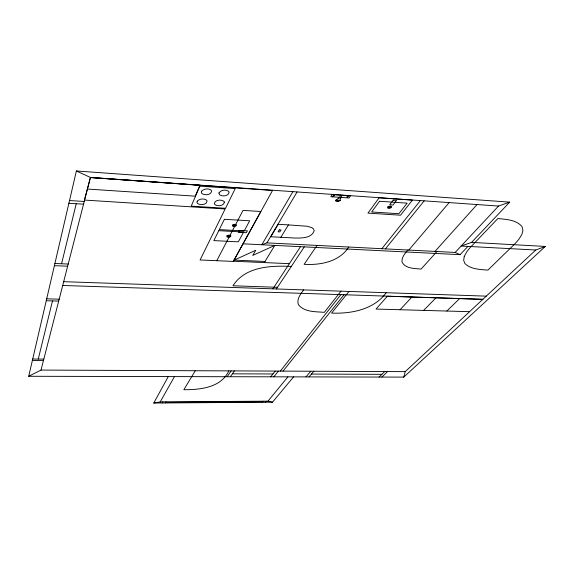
<?xml version="1.0" encoding="UTF-8"?>
<svg xmlns="http://www.w3.org/2000/svg" width="574" height="574" viewBox="0 0 574 574"><rect width="100%" height="100%" fill="white"/><g stroke="black" fill="none" stroke-linecap="round" stroke-linejoin="round"><path stroke-width="0.86" d="M545.3 246.44L403.773 377.111L28.7 376.279L76.392 170.973L509.705 202.141L471.577 242.379L461.144 246.031L535.764 250.013L545.3 246.44L471.577 242.379M38.271 359.073L52.485 300.919M61.569 263.76L76.242 203.713M28.7 376.279L41.005 370.072L90.412 177.459L76.392 170.973M403.773 377.111L405.244 371.636L535.764 250.013M216.785 260.704L243.024 210.393L260.826 211.497L233.281 261.421M293.587 376.867L272.492 402.195L153.767 403.027L168.268 376.587M272.643 190.224L233.345 261.421L200.089 259.972L225.13 208.979L84.371 200.068L90.47 177.466L272.507 190.475M153.767 403.027L160.239 401.886L174.467 376.601M162.234 402.962L162.858 401.872M165.362 402.941L165.986 401.85M292.912 191.644L261.816 244.754L266.924 242.867L455.16 252.431L460.083 254.669L467.932 246.389M266.924 242.867L297.095 191.938M195.289 370.732L183.859 389.732C200.254 389.724 220.947 387.794 228.839 370.876M264.341 262.569L274.795 245.399L252.747 255.43L255.767 250.235L234.048 260.18M280.858 237.284L288.428 224.893L307.384 226.271L312.005 227.734L313.591 228.99L314.179 230.691C311.797 238.232 301.68 238.117 295.093 238.038L270.835 236.746L278.218 224.305L288.428 224.893M332.755 196.825L334.14 194.715L332.812 196.832M272.88 288.844L300.496 246.691M276.403 288.959L304.263 246.877M340.626 195.167C340.131 198.152 336.766 198.783 335.496 200.757L336.134 201.237C341.064 202.801 339.865 197.894 342.183 195.282M347.213 197.822L348.633 195.734M227.182 376.716L231.164 370.89M317.049 245.414L304.134 264.327C320.407 265.31 339.377 261.773 348.784 247.021M230.375 376.731L234.393 370.904M303.653 289.892C300.618 294.067 296.399 299.133 298.408 304.636C304.371 312.313 315.542 311.567 324.324 312.342L340.992 291.169M270.749 376.817L275.226 371.077M273.841 376.824L278.354 371.091M280.313 371.098L340.899 294.634M283.025 371.113L344.005 294.735M381.861 248.707L420.383 200.577M348.992 291.441L331.6 313.095C351.396 313.892 373.782 309.594 386.252 292.718M385.412 248.886L424.186 200.843M262.368 402.266L263.229 401.204M265.281 402.245L266.142 401.183M160.239 401.886L267.95 401.176L287.897 376.853M407.899 250.027C405.036 253.385 401.542 257.209 402.001 261.952C405.287 268.847 414.557 268.352 421.086 269.098L436.95 251.505M408.803 250.07L449.155 202.593M305.956 376.896L310.835 371.235M308.97 376.903L313.878 371.242M434.984 251.405L477.059 204.545M400.064 309.738L411.91 297.038M455.16 252.431L498.533 206.052L509.705 202.141M423.662 310.398L435.975 297.827M379.062 377.053L384.716 371.55M446.83 311.043L459.602 298.609M381.918 377.061L387.601 371.565M165.671 402.396L262.799 401.735M232.37 373.832L272.973 373.968M311.409 374.09L381.875 374.32M41.005 370.072L405.244 371.636M32.704 359.03L43.811 359.116M32.359 360.529L43.43 360.608M46.688 298.832L59.187 299.183M469.589 311.675L376.042 309.07L387.385 296.234L482.799 299.37M46.243 300.747L58.699 301.092M62.702 285.479L482.87 299.305M277.493 287.309L232.965 285.766C245.112 266.558 270.878 265.432 291.312 266.444M63.678 281.683L486.264 296.141M54.896 263.495L68.206 264.026M54.394 265.676L67.646 266.2M233.475 261.227L289.375 263.667M234.099 260.101L265.016 261.457M243.067 243.814L460.083 254.669M69.519 200.556L84.256 201.467M68.887 203.268L83.56 204.157M87.442 189.047L195.203 196.165L199.917 185.258L90.376 177.588M338.789 197.922L340.346 198.03M90.412 177.459L498.533 206.052M339.227 197.277L330.846 196.695L332.217 194.579L350.47 195.856L349.042 197.951L340.784 197.384M267.95 401.176L272.492 402.195M218.931 192.986L219.569 194.83C222.396 196.832 228.71 196.208 229.169 192.24L228.545 191.25C225.661 189.298 220.746 189.886 218.931 192.986M224.384 202.134C223.91 206.023 217.718 206.568 214.941 204.66L214.296 203.713C214.719 199.802 220.983 199.243 223.76 201.18L224.384 202.134M464.237 256.463L463.656 260.359L464.926 263.574C470.953 269.4 480.043 269.443 487.914 270.117L515.316 243.383L518.831 239.322L521.845 234.493L522.921 230.246L522.024 226.608C516.227 219.655 506.203 219.462 497.866 218.536L469.869 247.889L466.712 251.878L464.237 256.463M199.867 186.127L191.199 206.138L225.546 208.283L235.218 188.595L199.867 186.127M197.183 201.223L196.975 202.608L197.65 203.569C200.434 205.47 206.748 204.968 207.114 201.015L206.453 200.053C203.655 198.231 199.422 198.748 197.183 201.223M201.574 191.228L201.352 192.663L202.034 193.653C204.861 195.648 211.297 195.081 211.655 191.042L210.995 190.044C208.161 188.143 203.835 188.695 201.574 191.228M218.773 230.676L213.829 240.599L238.332 241.841L243.656 232.025L218.773 230.676M224.384 219.304L219.254 229.614L244.165 230.97L249.69 220.782L224.384 219.304M226.895 235.885L226.988 236.868L227.9 237.241L229.837 237.019L230.92 236.093L230.633 235.491L229.019 235.082L226.895 235.885M232.463 225.108L232.549 226.127L233.467 226.515L235.44 226.292L236.56 225.338L236.273 224.707L234.63 224.276L232.463 225.108M227.72 236.014L228.287 236.789L230.016 236.129L228.933 235.548L227.72 236.014M233.302 225.245L233.869 226.048L235.634 225.374L234.536 224.764L233.302 225.245M239.301 230.404L238.303 232.283L246.339 232.714L247.365 230.841L239.301 230.404M279.294 229.837L278.11 231.81L279.811 231.903L281.002 229.93L279.294 229.837M334.498 195.648L333.494 195.791L334.498 195.648M347.191 196.53C346.344 197.32 348.949 196.688 347.191 196.53M379.149 197.786L367.948 213.119L400.537 215.207L412.412 200.118L379.149 197.786M379.55 201.259L371.672 211.971L398.873 213.729L407.145 203.153L379.55 201.259M387.852 206.884L387.644 207.939L388.411 208.34L390.363 208.118L391.69 207.142L391.597 206.497L390.155 206.044L387.852 206.884M393.24 200.139L389.717 204.803L393.018 205.033L396.562 200.376L393.24 200.139M388.612 207.027L388.928 207.86L390.808 207.178L389.925 206.547L388.612 207.027M340.339 200.455C337.247 202.113 331.679 198.941 340.339 200.455"/></g></svg>
